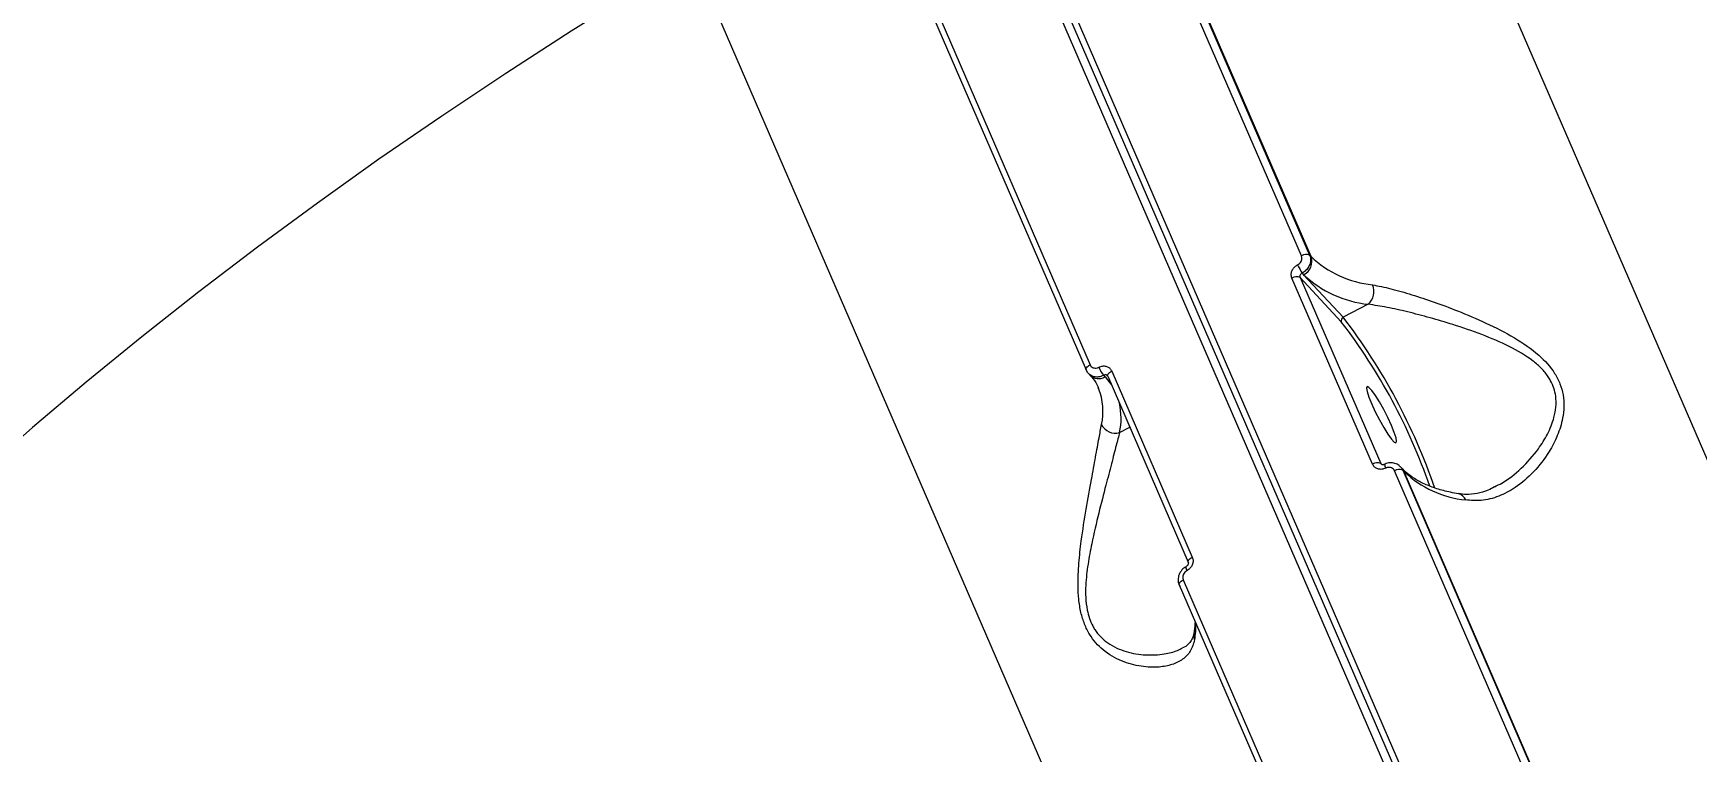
# Model space of a CAD drawing. Header units: millimetres. Extents: x -9609 to 9022, y -7175 to 8108.
# Drawn here: x -4766.4 to -4530.2, y 4353.9 to 4455.9 of the extents above; entities that cross this region are included whole.
import ezdxf

# ---------------------------------------------------------------- set-up
doc = ezdxf.new("R2010")
doc.units = ezdxf.units.MM
for name, color, linetype in [('DIKOM_ОБЪЕКТ', 7, 'Continuous'), ('DIKOM_РАЗМЕР_ЗОНА', 7, 'Continuous'), ('DIKOM_РАЗМЕР_ОБЪЕКТА', 7, 'Continuous')]:
    doc.layers.add(name, color=color, linetype=linetype)
doc.styles.add('style1', font='arial.ttf', dxfattribs={"width": 0.8})
doc.dimstyles.new('1-50', dxfattribs={"dimtxt": 300, "dimasz": 200, "dimexe": 100, "dimexo": 0, "dimgap": 100, "dimtad": 1, "dimtxsty": 'style1', "dimcen": 200, "dimclrd": 7, "dimclre": 7, "dimclrt": 7, "dimadec": 1, "dimazin": 2, "dimtfac": 1, "dimtmove": 0, "dimatfit": 2, "dimfxl": 0, "dimlwd": 25, "dimlwe": 18, "dimarcsym": 0})

# ---------------------------------------------------------------- blocks, each defined once
blk = doc.blocks.new('*D10')
at = {"layer": 'Defpoints', "color": 0, "transparency": 16777216}
for p in [(-405.54, 6589.16), (-8044.66, -3492.79), (424.09, -3492.79)]:
    blk.add_point(p, dxfattribs=at)
at = {"layer": 'DIKOM_РАЗМЕР_ОБЪЕКТА', "color": 7, "lineweight": 18, "transparency": 16777216}
for p, q in [((-405.54, 6589.16), (-8144.66, 6589.16)), ((424.09, -3492.79), (-8144.66, -3492.79))]:
    blk.add_line(p, q, dxfattribs=at)
at = {"layer": 'DIKOM_РАЗМЕР_ОБЪЕКТА', "color": 7, "lineweight": 25, "transparency": 16777216}
blk.add_line((-8044.66, 6389.16), (-8044.66, -3292.79), dxfattribs=at)
at = {"layer": 'DIKOM_РАЗМЕР_ОБЪЕКТА', "color": 7, "transparency": 16777216}
for points in [[(-8077.99, 6389.16), (-8011.32, 6389.16), (-8044.66, 6589.16)], [(-8077.99, -3292.79), (-8011.32, -3292.79), (-8044.66, -3492.79)]]:
    blk.add_solid(points, dxfattribs=at)
at = {"layer": 'DIKOM_РАЗМЕР_ОБЪЕКТА', "color": 7, "transparency": 16777216, "insert": (-8297.83, 1541.5), "char_height": 300, "attachment_point": 5, "rotation": 90, "style": 'style1'}
blk.add_mtext('10100', dxfattribs=at)
blk = doc.blocks.new('*D13')
at = {"layer": 'Defpoints', "color": 0, "transparency": 16777216}
for p in [(-4933.28, 8107.63), (-9158.98, -4977.79), (-1652.91, -4977.79)]:
    blk.add_point(p, dxfattribs=at)
at = {"layer": 'DIKOM_РАЗМЕР_ЗОНА', "color": 7, "lineweight": 18, "transparency": 16777216}
for p, q in [((-4933.28, 8107.63), (-9258.98, 8107.63)), ((-1652.91, -4977.79), (-9258.98, -4977.79))]:
    blk.add_line(p, q, dxfattribs=at)
at = {"layer": 'DIKOM_РАЗМЕР_ЗОНА', "color": 7, "lineweight": 25, "transparency": 16777216}
blk.add_line((-9158.98, 7907.63), (-9158.98, -4777.79), dxfattribs=at)
at = {"layer": 'DIKOM_РАЗМЕР_ЗОНА', "color": 7, "transparency": 16777216}
for points in [[(-9192.32, 7907.63), (-9125.65, 7907.63), (-9158.98, 8107.63)], [(-9192.32, -4777.79), (-9125.65, -4777.79), (-9158.98, -4977.79)]]:
    blk.add_solid(points, dxfattribs=at)
at = {"layer": 'DIKOM_РАЗМЕР_ЗОНА', "color": 7, "transparency": 16777216, "insert": (-9412.26, 1541.5), "char_height": 300, "attachment_point": 5, "rotation": 90, "style": 'style1'}
blk.add_mtext('13100', dxfattribs=at)

msp = doc.modelspace()

# ---------------------------------------------------------------- linework, layer by layer
at = {"layer": 'DIKOM_ОБЪЕКТ', "color": 7, "linetype": 'Continuous', "lineweight": 15}
for p, q in [((-4658.97, 4552.061), (-4485.977, 4152.613)), ((-4487.742, 4151.703), (-4660.734, 4551.151)), ((-4659.578, 4551.327), (-4486.585, 4151.879)), ((-4576.709, 4506.164), (-4451.611, 4217.307)), ((-4586.304, 4424.288), (-4615.97, 4492.789)), ((-4614.814, 4492.889), (-4585.147, 4424.388)), ((-4584.942, 4424.167), (-4614.608, 4492.667)), ((-4646.546, 4476.603), (-4616.88, 4408.103)), ((-4645.975, 4477.318), (-4616.308, 4408.817)), ((-4544.057, 4169.64), (-4669.155, 4458.497)), ((-4585.147, 4424.388), (-4584.942, 4424.167)), ((-4586.206, 4421.843), (-4585.988, 4421.608)), ((-4576.208, 4394.709), (-4587.646, 4421.119)), ((-4586.484, 4421.222), (-4575.047, 4394.812)), ((-4580.641, 4414.925), (-4586.484, 4421.222)), ((-4585.988, 4421.608), (-4580.38, 4415.564)), ((-4576.813, 4417.403), (-4580.38, 4415.564)), ((-4616.843, 4408.046), (-4616.88, 4408.103)), ((-4616.548, 4407.594), (-4616.342, 4407.372)), ((-4613.239, 4407.923), (-4601.801, 4381.513)), ((-4615.096, 4405.443), (-4615.147, 4405.563)), ((-4614.161, 4407.082), (-4614.379, 4407.317)), ((-4613.41, 4406.273), (-4614.161, 4407.082)), ((-4613.813, 4407.202), (-4613.852, 4407.26)), ((-4613.815, 4407.206), (-4602.376, 4380.796)), ((-4612.118, 4399.199), (-4610.67, 4399.946)), ((-4575.047, 4394.812), (-4574.97, 4394.699)), ((-4575.047, 4394.812), (-4574.897, 4394.65)), ((-4543.413, 4325.252), (-4573.079, 4393.752)), ((-4572.012, 4394.083), (-4572.218, 4394.305)), ((-4571.923, 4393.852), (-4542.257, 4325.352)), ((-4571.717, 4393.63), (-4571.923, 4393.852)), ((-4542.052, 4325.13), (-4571.717, 4393.63)), ((-4603.655, 4377.566), (-4573.988, 4309.066)), ((-4603.084, 4378.281), (-4573.418, 4309.781))]:
    msp.add_line(p, q, dxfattribs=at)
at = {"layer": 'DIKOM_ОБЪЕКТ', "color": 7, "linetype": 'Continuous', "lineweight": 15, "flags": 128}
for points in [[(-4680.535, 4462.074), (-4689.988, 4456.176), (-4699.273, 4450.192), (-4708.381, 4444.127), (-4717.303, 4437.987), (-4726.03, 4431.778), (-4734.555, 4425.505), (-4742.871, 4419.175), (-4750.967, 4412.793), (-4758.839, 4406.365), (-4766.478, 4399.897), (-4773.876, 4393.396), (-4781.029, 4386.866), (-4787.927, 4380.315), (-4794.565, 4373.749), (-4800.939, 4367.173), (-4807.039, 4360.593), (-4812.863, 4354.016), (-4818.403, 4347.448)], [(-4616.88, 4408.103), (-4616.885, 4408.118), (-4616.895, 4408.204), (-4616.87, 4408.301), (-4616.813, 4408.405), (-4616.724, 4408.513), (-4616.608, 4408.62), (-4616.468, 4408.723), (-4616.308, 4408.817)], [(-4613.815, 4407.206), (-4613.82, 4407.222), (-4613.83, 4407.308), (-4613.804, 4407.405), (-4613.746, 4407.51), (-4613.656, 4407.618), (-4613.539, 4407.726), (-4613.398, 4407.829), (-4613.239, 4407.923)], [(-4614.161, 4407.082), (-4613.493, 4406.272), (-4613.271, 4405.951)], [(-4573.52, 4400.208), (-4574.029, 4401.316), (-4574.612, 4402.456), (-4575.219, 4403.537), (-4575.802, 4404.47), (-4576.314, 4405.181), (-4576.714, 4405.611), (-4576.967, 4405.726), (-4577.056, 4405.516), (-4576.971, 4404.999), (-4576.721, 4404.216), (-4576.325, 4403.231), (-4575.814, 4402.124), (-4575.233, 4400.983), (-4574.625, 4399.903), (-4574.042, 4398.969), (-4573.529, 4398.259), (-4573.131, 4397.829), (-4572.876, 4397.714), (-4572.788, 4397.923), (-4572.872, 4398.44), (-4573.123, 4399.223), (-4573.52, 4400.208)], [(-4572.012, 4394.083), (-4571.891, 4393.935), (-4571.717, 4393.63)], [(-4602.374, 4380.791), (-4602.383, 4380.812), (-4602.392, 4380.898), (-4602.367, 4380.996), (-4602.309, 4381.1), (-4602.219, 4381.208), (-4602.102, 4381.316), (-4601.96, 4381.419), (-4601.801, 4381.513)], [(-4603.655, 4377.566), (-4603.661, 4377.582), (-4603.67, 4377.668), (-4603.646, 4377.765), (-4603.588, 4377.869), (-4603.5, 4377.976), (-4603.382, 4378.084), (-4603.243, 4378.186), (-4603.084, 4378.281)]]:
    msp.add_lwpolyline(points, dxfattribs=at)
at = {"layer": 'DIKOM_ОБЪЕКТ', "color": 7, "linetype": 'Continuous', "lineweight": 15}
for centre, radius, start, end in [((-4585.638, 4423.324), 1.172, 65.24069, 124.63637), ((-4586.869, 4423.462), 2.052, 295.42331, 20.097), ((-4574.606, 4435.184), 15.107, 226.82578, 263.92483), ((-4580.703, 4425.57), 6.646, 202.54797, 214.10728), ((-4586.975, 4420.154), 1.175, 65.3032, 124.79028), ((-4575.134, 4433.178), 15.864, 226.82844, 263.92627), ((-4578.498, 4419.221), 2.479, 312.82421, 22.30069), ((-4580.158, 4415.1), 0.514, 115.5765, 199.97994), ((-4646.363, 4364.529), 82.82, 19.06822, 37.48076), ((-4647.867, 4363.763), 85.076, 18.87851, 37.50857), ((-4611.268, 4410.013), 4.117, 202.16264, 220.91897), ((-4615.059, 4408.67), 1.825, 225.34912, 299.49369), ((-4623.265, 4402.218), 8.782, 347.5015, 21.54157), ((-4621.762, 4401.207), 9.851, 348.23986, 12.65217), ((-4612.742, 4401.283), 2.176, 206.36542, 286.66021), ((-4575.538, 4393.743), 1.176, 65.32735, 124.76613), ((-4573.335, 4394.737), 1.164, 182.86244, 211.10611), ((-4572.413, 4392.787), 1.173, 65.26667, 124.61039), ((-4561.381, 4404.647), 15.107, 226.82555, 263.92506), ((-4564.263, 4389.154), 1.367, 20.16564, 77.70282), ((-4601.947, 4380.013), 0.763, 170.69816, 215.10331), ((-4611.444, 4371.765), 10.173, 348.75252, 1.73129), ((-4600.06, 4370.406), 1.54, 169.66147, 203.96867)]:
    msp.add_arc(centre, radius, start, end, dxfattribs=at)
for points, knots in [([(-4660.88, 4551.704), (-4662.655, 4550.783), (-4667.801, 4548.11), (-4676.24, 4543.606), (-4686.155, 4538.163), (-4695.952, 4532.623), (-4705.623, 4526.992), (-4715.162, 4521.273), (-4724.562, 4515.472), (-4733.813, 4509.591), (-4742.912, 4503.637), (-4751.849, 4497.612), (-4760.619, 4491.522), (-4769.215, 4485.371), (-4777.632, 4479.164), (-4785.86, 4472.904), (-4793.897, 4466.599), (-4801.733, 4460.251), (-4809.366, 4453.866), (-4816.787, 4447.447), (-4823.993, 4441.001), (-4830.977, 4434.532), (-4837.733, 4428.044), (-4844.258, 4421.544), (-4850.545, 4415.034), (-4856.593, 4408.521), (-4862.393, 4402.008), (-4867.942, 4395.501), (-4873.236, 4389.005), (-4878.272, 4382.525), (-4883.046, 4376.065), (-4887.553, 4369.63), (-4891.789, 4363.224), (-4895.755, 4356.854), (-4899.442, 4350.522), (-4902.851, 4344.235), (-4905.978, 4337.997), (-4908.821, 4331.812), (-4911.377, 4325.685), (-4913.645, 4319.622), (-4915.624, 4313.625), (-4917.309, 4307.701), (-4918.702, 4301.854), (-4919.797, 4296.088), (-4920.605, 4290.407), (-4921.097, 4284.822), (-4921.313, 4280.191), (-4921.246, 4277.463), (-4921.223, 4276.529)], [0, 0, 0, 0, 0.0116795, 0.0338703, 0.0560613, 0.0782522, 0.1004441, 0.1226364, 0.1448299, 0.1670225, 0.1892158, 0.2114088, 0.233603, 0.2557983, 0.2779944, 0.3001896, 0.322387, 0.3445836, 0.3667818, 0.3889806, 0.4111812, 0.4333819, 0.4555833, 0.4777861, 0.4999891, 0.5221946, 0.5444005, 0.5666071, 0.5888151, 0.6110245, 0.6332353, 0.6554466, 0.6776586, 0.6998723, 0.7220854, 0.7442993, 0.7665131, 0.7887261, 0.8109374, 0.8331467, 0.8553532, 0.8775553, 0.8997521, 0.9219422, 0.9441246, 0.9662975, 0.9884597, 1, 1, 1, 1]), ([(-4586.841, 4423.021), (-4586.744, 4423.08), (-4586.551, 4423.198), (-4586.344, 4423.472), (-4586.234, 4423.782), (-4586.225, 4424.067), (-4586.282, 4424.226), (-4586.304, 4424.288)], [0, 0, 0, 0, 0.2149027, 0.4300845, 0.6448279, 0.8593423, 1, 1, 1, 1]), ([(-4585.147, 4424.388), (-4585.104, 4424.263), (-4584.993, 4423.945), (-4585.004, 4423.375), (-4585.224, 4422.753), (-4585.631, 4422.2), (-4586.014, 4421.962), (-4586.206, 4421.843)], [0, 0, 0, 0, 0.1406798, 0.3554464, 0.5703399, 0.7852137, 1, 1, 1, 1]), ([(-4587.646, 4421.119), (-4587.679, 4421.213), (-4587.762, 4421.451), (-4587.751, 4421.879), (-4587.586, 4422.344), (-4587.275, 4422.756), (-4586.986, 4422.933), (-4586.841, 4423.021)], [0, 0, 0, 0, 0.1406115, 0.3550962, 0.5697737, 0.7849096, 1, 1, 1, 1]), ([(-4586.206, 4421.843), (-4586.255, 4421.815), (-4586.354, 4421.759), (-4586.461, 4421.626), (-4586.519, 4421.473), (-4586.524, 4421.332), (-4586.495, 4421.253), (-4586.484, 4421.222)], [0, 0, 0, 0, 0.21499931, 0.43059859, 0.64527694, 0.85942999, 1, 1, 1, 1]), ([(-4576.205, 4420.162), (-4575.367, 4419.997), (-4573.664, 4419.663), (-4570.67, 4418.797), (-4567.468, 4417.737), (-4563.925, 4416.416), (-4560.053, 4414.777), (-4556.091, 4412.758), (-4552.663, 4410.427), (-4550.549, 4408.106), (-4549.537, 4406.122), (-4549.097, 4404.523), (-4548.991, 4402.865), (-4549.218, 4400.899), (-4549.913, 4398.711), (-4551.277, 4396.099), (-4553.282, 4393.513), (-4555.742, 4391.403), (-4558.285, 4390.061), (-4560.656, 4389.426), (-4562.252, 4389.563), (-4562.98, 4389.625)], [0, 0, 0, 0, 0.0545872, 0.1110322, 0.165944, 0.2220157, 0.2890759, 0.3579661, 0.4226702, 0.4774013, 0.504749, 0.5330984, 0.5623521, 0.59238, 0.6398879, 0.6885849, 0.7592798, 0.832056, 0.8901543, 0.949868, 1, 1, 1, 1]), ([(-4558.9, 4391.492), (-4558.54, 4391.66), (-4557.195, 4392.288), (-4555.033, 4394.071), (-4552.86, 4396.468), (-4551.309, 4398.954), (-4550.478, 4400.971), (-4550.127, 4402.812), (-4550.135, 4404.59), (-4550.605, 4406.06), (-4551.384, 4407.344), (-4552.182, 4408.313), (-4553.954, 4409.86), (-4556.825, 4411.523), (-4560.719, 4413.159), (-4564.53, 4414.46), (-4568.076, 4415.515), (-4571.228, 4416.338), (-4574.231, 4417.019), (-4575.944, 4417.274), (-4576.813, 4417.403)], [0, 0, 0, 0, 0.030757, 0.1148174, 0.2011013, 0.2563587, 0.3127391, 0.3455349, 0.3792092, 0.4274154, 0.4402568, 0.4703306, 0.501402, 0.5756535, 0.6547608, 0.7360377, 0.8016005, 0.8683241, 0.9332386, 1, 1, 1, 1]), ([(-4616.488, 4407.539), (-4616.494, 4407.543), (-4616.664, 4407.66), (-4616.755, 4407.857), (-4616.843, 4408.046)], [0, 0, 0, 0, 0.0377177, 1, 1, 1, 1]), ([(-4614.379, 4407.317), (-4614.512, 4407.256), (-4614.846, 4407.105), (-4615.421, 4407.047), (-4616.031, 4407.173), (-4616.337, 4407.419), (-4616.488, 4407.539)], [0, 0, 0, 0, 0.18231588, 0.45865201, 0.73499005, 1, 1, 1, 1]), ([(-4616.308, 4408.817), (-4616.259, 4408.73), (-4616.159, 4408.554), (-4615.903, 4408.388), (-4615.601, 4408.32), (-4615.313, 4408.353), (-4615.147, 4408.43), (-4615.081, 4408.46)], [0, 0, 0, 0, 0.2141313, 0.428377, 0.6428515, 0.8582194, 1, 1, 1, 1]), ([(-4615.081, 4408.46), (-4614.982, 4408.506), (-4614.733, 4408.621), (-4614.301, 4408.67), (-4613.849, 4408.568), (-4613.463, 4408.318), (-4613.313, 4408.055), (-4613.239, 4407.923)], [0, 0, 0, 0, 0.1417721, 0.3566261, 0.5712964, 0.7857517, 1, 1, 1, 1]), ([(-4616.342, 4407.372), (-4616.195, 4407.201), (-4615.741, 4406.676), (-4615.319, 4406.054), (-4615.158, 4405.546), (-4615.13, 4405.457)], [0, 0, 0, 0, 0.2840956, 0.8748239, 1, 1, 1, 1]), ([(-4613.852, 4407.26), (-4613.855, 4407.264), (-4613.886, 4407.309), (-4613.98, 4407.36), (-4614.125, 4407.394), (-4614.266, 4407.373), (-4614.347, 4407.333), (-4614.379, 4407.317)], [0, 0, 0, 0, 0.0263015, 0.2913422, 0.5571337, 0.8227989, 1, 1, 1, 1]), ([(-4601.466, 4369.781), (-4601.638, 4369.215), (-4601.981, 4368.083), (-4603.123, 4366.946), (-4604.633, 4366.192), (-4606.607, 4365.815), (-4609.036, 4365.893), (-4611.792, 4366.633), (-4614.393, 4368.078), (-4616.177, 4370.039), (-4617.135, 4371.98), (-4617.655, 4373.666), (-4617.947, 4375.52), (-4618.066, 4377.872), (-4617.938, 4380.66), (-4617.514, 4384.315), (-4616.875, 4388.353), (-4616.146, 4392.352), (-4615.53, 4395.741), (-4615.047, 4398.408), (-4614.803, 4399.716), (-4614.691, 4400.317)], [0, 0, 0, 0, 0.0554753, 0.1110272, 0.1664965, 0.2220081, 0.2900275, 0.3579616, 0.4226741, 0.4774064, 0.5052472, 0.5330928, 0.5627095, 0.592374, 0.6404293, 0.6885808, 0.7603247, 0.8320603, 0.8909997, 0.9498672, 1, 1, 1, 1]), ([(-4612.118, 4399.199), (-4612.274, 4398.611), (-4612.613, 4397.337), (-4613.274, 4394.778), (-4614.113, 4391.561), (-4615.093, 4387.759), (-4615.992, 4383.97), (-4616.644, 4380.516), (-4616.944, 4377.928), (-4616.963, 4375.728), (-4616.741, 4373.722), (-4616.229, 4372.203), (-4615.51, 4370.985), (-4614.816, 4370.128), (-4613.357, 4368.918), (-4611.14, 4367.961), (-4608.359, 4367.524), (-4605.904, 4367.684), (-4604.164, 4368.081), (-4603.425, 4368.51), (-4603.201, 4368.64)], [0, 0, 0, 0, 0.0593397, 0.1286056, 0.1997521, 0.2839098, 0.3702807, 0.4255962, 0.4820355, 0.5148648, 0.5485767, 0.5968263, 0.6096861, 0.6397919, 0.6708957, 0.745225, 0.8244059, 0.9057714, 0.9714074, 1, 1, 1, 1]), ([(-4574.332, 4394.136), (-4574.433, 4394.093), (-4574.689, 4393.984), (-4575.131, 4393.946), (-4575.591, 4394.058), (-4575.983, 4394.314), (-4576.133, 4394.578), (-4576.208, 4394.709)], [0, 0, 0, 0, 0.1416856, 0.3568318, 0.5711756, 0.7857195, 1, 1, 1, 1]), ([(-4574.498, 4394.683), (-4574.526, 4394.669), (-4574.602, 4394.63), (-4574.73, 4394.612), (-4574.856, 4394.625), (-4574.934, 4394.658), (-4574.957, 4394.69), (-4574.966, 4394.702)], [0, 0, 0, 0, 0.1157236, 0.3179142, 0.5449768, 0.8197764, 1, 1, 1, 1]), ([(-4572.299, 4394.349), (-4572.339, 4394.399), (-4572.52, 4394.629), (-4573.031, 4394.847), (-4573.72, 4394.92), (-4574.245, 4394.838), (-4574.467, 4394.684), (-4574.491, 4394.668)], [0, 0, 0, 0, 0.0808086, 0.3724571, 0.6641536, 0.9647429, 1, 1, 1, 1]), ([(-4573.079, 4393.752), (-4573.129, 4393.84), (-4573.229, 4394.016), (-4573.49, 4394.187), (-4573.798, 4394.261), (-4574.093, 4394.236), (-4574.264, 4394.164), (-4574.332, 4394.136)], [0, 0, 0, 0, 0.213963, 0.4284891, 0.6431969, 0.8579818, 1, 1, 1, 1]), ([(-4572.278, 4394.36), (-4572.272, 4394.356), (-4572.097, 4394.241), (-4572.008, 4394.043), (-4571.923, 4393.852)], [0, 0, 0, 0, 0.0365323, 1, 1, 1, 1]), ([(-4563.977, 4390.49), (-4564.362, 4390.559), (-4565.47, 4390.758), (-4567.124, 4391.202), (-4568.845, 4391.857), (-4570.296, 4392.636), (-4571.329, 4393.391), (-4571.827, 4393.896), (-4572.012, 4394.083)], [0, 0, 0, 0, 0.1035236, 0.2983025, 0.492885, 0.6877456, 0.8843301, 1, 1, 1, 1]), ([(-4558.888, 4391.464), (-4559.185, 4391.306), (-4560.002, 4390.868), (-4561.354, 4390.507), (-4562.745, 4390.329), (-4563.62, 4390.468), (-4563.978, 4390.526)], [0, 0, 0, 0, 0.1769791, 0.4876497, 0.7898182, 1, 1, 1, 1]), ([(-4601.801, 4381.513), (-4601.768, 4381.419), (-4601.684, 4381.181), (-4601.69, 4380.749), (-4601.85, 4380.276), (-4602.149, 4379.852), (-4602.431, 4379.667), (-4602.572, 4379.574)], [0, 0, 0, 0, 0.1406384, 0.3550953, 0.5698559, 0.7848566, 1, 1, 1, 1]), ([(-4602.693, 4380.123), (-4602.747, 4380.099), (-4603.027, 4379.973), (-4603.434, 4379.547), (-4603.779, 4378.871), (-4603.832, 4378.15), (-4603.734, 4377.64), (-4603.579, 4377.431), (-4603.557, 4377.402)], [0, 0, 0, 0, 0.0552834, 0.287609, 0.5295588, 0.7511956, 0.9654238, 1, 1, 1, 1]), ([(-4602.572, 4379.574), (-4602.666, 4379.513), (-4602.853, 4379.389), (-4603.053, 4379.107), (-4603.158, 4378.791), (-4603.162, 4378.503), (-4603.106, 4378.344), (-4603.084, 4378.281)], [0, 0, 0, 0, 0.2151089, 0.4301746, 0.6448969, 0.8594411, 1, 1, 1, 1]), ([(-4602.38, 4380.792), (-4602.369, 4380.767), (-4602.348, 4380.721), (-4602.355, 4380.584), (-4602.402, 4380.442), (-4602.487, 4380.31), (-4602.591, 4380.201), (-4602.668, 4380.159), (-4602.701, 4380.14)], [0, 0, 0, 0, 0.2168848, 0.4057605, 0.5693844, 0.7208322, 0.8771896, 1, 1, 1, 1]), ([(-4601.407, 4372.377), (-4601.423, 4371.943), (-4601.443, 4371.4), (-4601.551, 4370.809), (-4601.572, 4370.691)], [0, 0, 0, 0, 0.8000904, 1, 1, 1, 1]), ([(-4601.586, 4370.712), (-4601.595, 4370.636), (-4601.641, 4370.269), (-4601.866, 4369.784), (-4602.274, 4369.207), (-4602.694, 4368.815), (-4603.096, 4368.649), (-4603.182, 4368.613)], [0, 0, 0, 0, 0.0635249, 0.3071115, 0.6031615, 0.9146903, 1, 1, 1, 1])]:
    msp.add_open_spline(points, degree=3, knots=knots, dxfattribs=at)

# ---------------------------------------------------------------- dimensions: what is measured, and where the dimension line sits
at = {"layer": 'DIKOM_РАЗМЕР_ЗОНА'}
dim = msp.add_linear_dim(base=(-9158.984, -4977.788), p1=(-4933.276, 8107.631), p2=(-1652.914, -4977.788), angle=90, text='13100', dimstyle='1-50', dxfattribs=at)
dim.commit()
dim.dimension.update_dxf_attribs({"geometry": '*D13', "text_midpoint": (-9158.984, 1541.499), "dimtype": 160})
at = {"layer": 'DIKOM_РАЗМЕР_ОБЪЕКТА'}
dim = msp.add_linear_dim(base=(-8044.657, -3492.788), p1=(-405.539, 6589.161), p2=(424.086, -3492.788), angle=90, text='10100', dimstyle='1-50', dxfattribs=at)
dim.commit()
dim.dimension.update_dxf_attribs({"geometry": '*D10', "text_midpoint": (-8044.657, 1541.499), "dimtype": 160})

doc.saveas('drawing.dxf')
